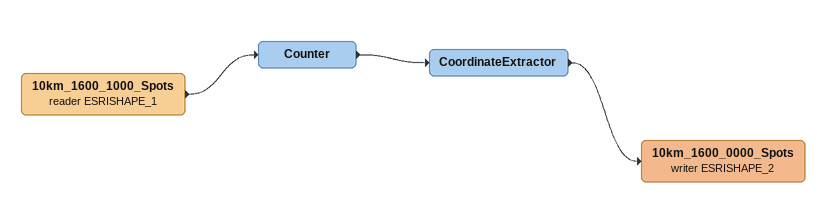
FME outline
10km_1600_1000_Spots (reader ESRISHAPE_1)
    -> Counter
Counter
    -> CoordinateExtractor
CoordinateExtractor
    -> 10km_1600_0000_Spots (writer ESRISHAPE_2)
10km_1600_0000_Spots (writer ESRISHAPE_2)
